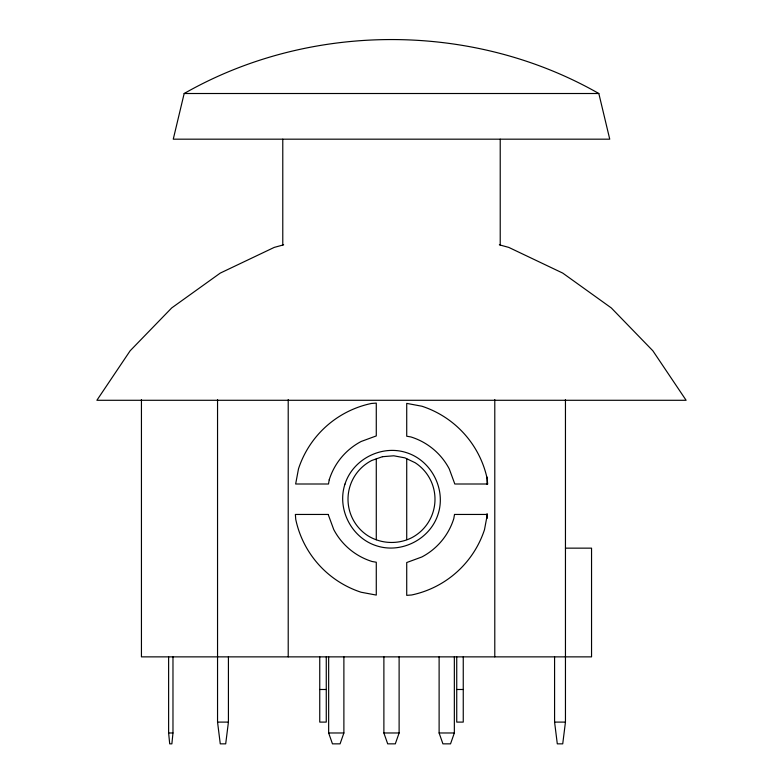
<?xml version="1.0" encoding="UTF-8"?>
<svg xmlns="http://www.w3.org/2000/svg" width="783" height="783" viewBox="0 0 783 783"><rect width="100%" height="100%" fill="white"/><g stroke="black" fill="none" stroke-linecap="round" stroke-linejoin="round"><path stroke-width="1.17" d="M172.974 656.868L172.974 732.976L171.878 743.85L169.705 743.85L168.619 732.976L168.619 656.868M228.421 656.868L228.421 722.102L225.7 743.85L220.268 743.85L217.547 722.102L217.547 399.604M565.453 399.604L565.453 722.102L562.732 743.85L557.3 743.85L554.579 722.102L554.579 656.868M184.171 93.51L173.258 139.178L609.742 139.178L598.829 93.51C472.834 21.572 310.166 21.572 184.171 93.51L598.829 93.51M343.884 656.868L343.884 732.976L340.076 743.85L332.462 743.85L328.654 732.976L328.654 656.868M399.115 656.868L399.115 732.976L395.307 743.85L387.693 743.85L383.885 732.976L383.885 656.868M454.346 656.868L454.346 732.976L450.538 743.85L442.924 743.85L439.116 732.976L439.116 656.868M283.652 244.825L274.236 247.399L220.268 273.091L171.722 307.915L130.154 350.774L96.877 400.289L686.123 400.289L652.846 350.774L611.278 307.915L562.732 273.091L508.764 247.399L499.348 244.825M565.453 548.149L591.547 548.149L591.547 656.868L141.439 656.868L141.439 399.604M319.748 689.49L326.266 689.49M456.734 689.49L463.252 689.49M217.547 722.102L228.421 722.102M554.579 722.102L565.453 722.102M168.619 732.976L172.974 732.976M328.654 732.976L343.884 732.976M383.885 732.976L399.115 732.976M439.116 732.976L454.346 732.976M500.22 139.178L500.22 244.962M494.787 399.604L494.787 656.868M487.085 477.101L487.085 484.413M487.085 513.628L487.085 518.503M463.252 656.868L463.252 722.102L456.734 722.102L456.734 656.868M406.72 458.721L406.72 539.575M376.28 458.877L376.28 539.732M326.266 656.868L326.266 722.102L319.748 722.102L319.748 656.868M288.213 399.604L288.213 656.868M282.78 139.178L282.78 244.962M329.212 479.832L328.498 484.002L295.651 484.002L298.499 468.811A97.846 97.846 0 0 1 371.348 403.48L376.28 403.098L376.28 435.916L361.169 441.475A65.234 65.234 0 0 0 329.212 479.832M454.502 514.451L453.788 518.62A65.234 65.234 0 0 1 421.831 556.977L406.72 562.537L406.72 595.354L411.652 594.982A97.846 97.846 0 0 0 484.501 529.651L487.349 514.451L454.502 514.451M344.97 484.119C336.729 508.979 351.44 537.833 376.398 545.761C401.248 554.002 430.102 539.291 438.03 514.333C446.271 489.483 431.56 460.619 406.602 452.691C381.752 444.45 352.898 459.161 344.97 484.119M382.456 456.695L371.749 460.482A43.486 43.486 0 0 0 367.814 535.699C380.802 543.823 397.49 544.694 411.251 537.97A43.486 43.486 0 0 0 415.186 462.753L404.938 457.869L393.771 455.794L382.456 456.695M487.633 484.002L454.815 484.002L449.256 468.9A65.234 65.234 0 0 0 410.899 436.943L406.72 436.219L406.72 403.382L421.92 406.23A97.846 97.846 0 0 1 487.251 479.069L487.633 484.002M328.185 514.451L295.367 514.451L295.749 519.383A97.846 97.846 0 0 0 361.08 592.232L376.28 595.08L376.28 562.233L372.101 561.509A65.234 65.234 0 0 1 333.744 529.553L328.185 514.451"/></g></svg>
